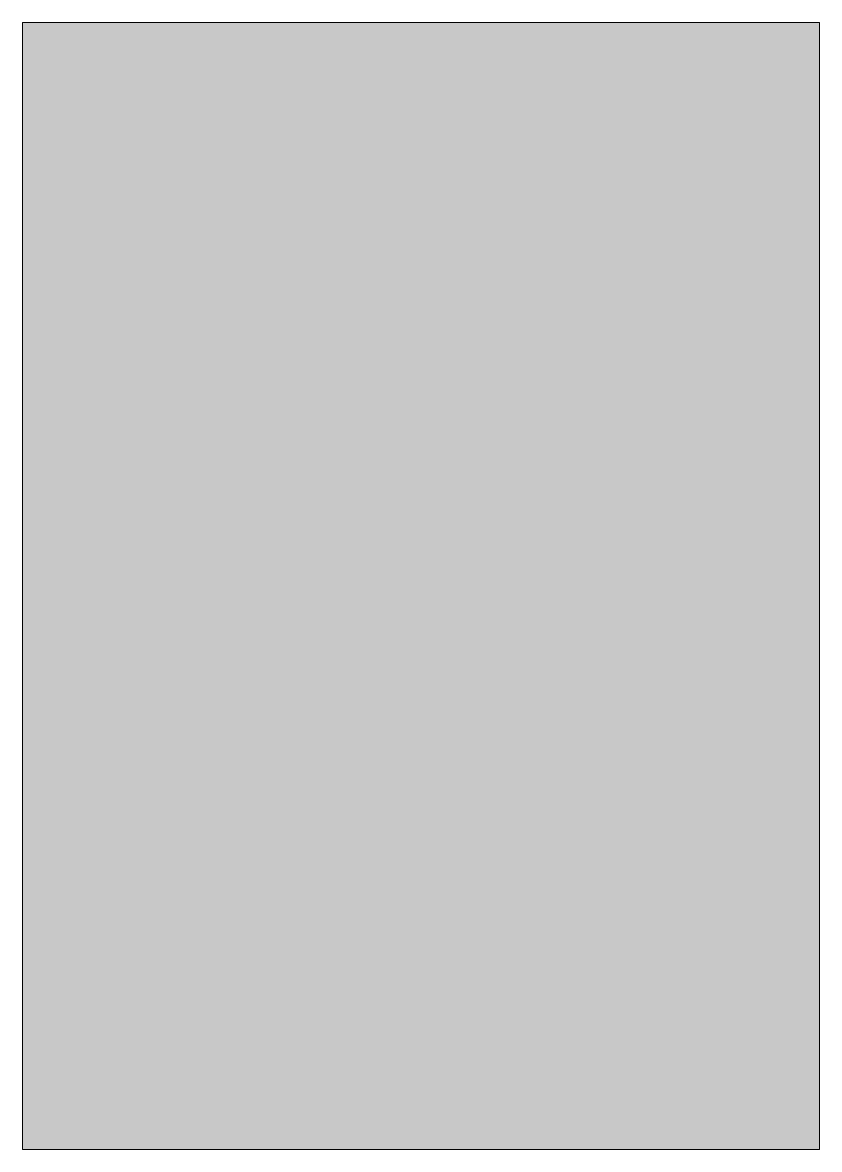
# Model space of a CAD drawing. Header units: millimetres. Extents: x -107 to 317, y -448 to 151.
import ezdxf

# ---------------------------------------------------------------- set-up
doc = ezdxf.new("R2010")
doc.units = ezdxf.units.MM
doc.header["$MEASUREMENT"] = 0
doc.layers.add('Layer 1', color=7, linetype='Continuous')

# ---------------------------------------------------------------- blocks, each defined once
blk = doc.blocks.new('block 2')
at = {"layer": 'Layer 1', "true_color": 0xf17721}
h = blk.add_hatch(color=30, dxfattribs=at)
h.dxf.hatch_style = 2
h.paths.add_polyline_path([(316.79, -447.94), (-106.89, -447.94), (-106.89, 151.26), (316.79, 151.26)])
at = {"layer": 'Layer 1', "lineweight": 0}
blk.add_lwpolyline([(316.79, -447.94), (-106.89, -447.94), (-106.89, 151.26), (316.79, 151.26), (316.79, -447.94)], dxfattribs=at)

msp = doc.modelspace()

# ---------------------------------------------------------------- block references
at = {"layer": 'Layer 1'}
msp.add_blockref('block 2', (0, 0), dxfattribs=at)

doc.saveas('drawing.dxf')
